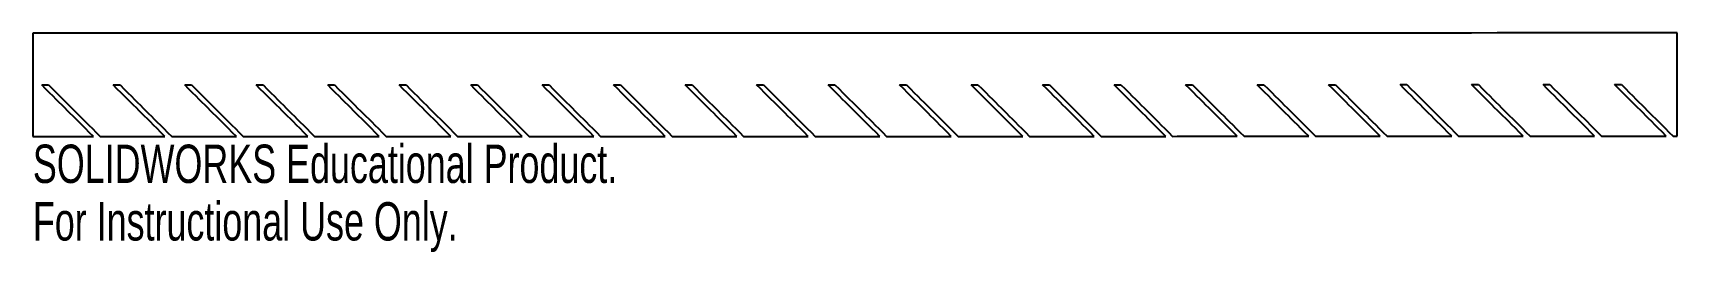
# Model space of a CAD drawing. Header units: millimetres. Extents: x 0 to 207, y -15 to 13.
import ezdxf

# ---------------------------------------------------------------- set-up
doc = ezdxf.new("R2010")
doc.units = ezdxf.units.MM
doc.styles.add('SLDTEXTSTYLE0', font='TXT', dxfattribs={"width": 0.7})

msp = doc.modelspace()

# ---------------------------------------------------------------- linework, layer by layer
at = {"color": 7, "linetype": 'Continuous', "lineweight": 25}
for points in [[(207.32, 13.05), (138.14, 13.02), (69.83, 13), (0, 13)], [(0, 13), (0, 8.67), (0, 4.33), (0, 0)], [(207.33, 0.05), (207.33, 2.12), (207.32, 6.45), (207.32, 13.05)], [(7.63, 0), (4.74, 2.9), (4.01, 3.61), (1.12, 6.5)], [(1.12, 6.5), (1.41, 6.5), (1.69, 6.5), (1.98, 6.5)], [(1.98, 6.5), (4.87, 3.6), (5.6, 2.89), (8.49, 0)], [(16.64, 0), (13.76, 2.9), (13.02, 3.61), (10.13, 6.5)], [(10.13, 6.5), (10.42, 6.5), (10.71, 6.5), (11, 6.5)], [(11, 6.5), (13.88, 3.6), (14.62, 2.89), (17.51, 0)], [(25.66, 0), (22.77, 2.9), (22.04, 3.61), (19.15, 6.5)], [(19.15, 6.5), (19.44, 6.5), (19.72, 6.5), (20.01, 6.5)], [(20.01, 6.5), (22.9, 3.6), (23.63, 2.89), (26.52, 0)], [(34.67, 0), (31.79, 2.9), (31.05, 3.61), (28.16, 6.5)], [(28.16, 6.5), (28.45, 6.5), (28.74, 6.5), (29.03, 6.5)], [(29.03, 6.5), (31.91, 3.6), (32.65, 2.89), (35.53, 0)], [(43.68, 0), (40.8, 2.9), (40.06, 3.61), (37.18, 6.5)], [(37.18, 6.5), (37.46, 6.5), (37.75, 6.5), (38.04, 6.5)], [(38.04, 6.5), (40.92, 3.6), (41.66, 2.9), (44.55, 0)], [(52.7, 0), (49.82, 2.9), (49.08, 3.61), (46.19, 6.5)], [(46.19, 6.5), (46.48, 6.5), (46.77, 6.5), (47.05, 6.5)], [(47.05, 6.5), (49.94, 3.6), (50.68, 2.9), (53.56, 0)], [(61.71, 0), (58.83, 2.9), (58.09, 3.61), (55.21, 6.5)], [(55.21, 6.5), (55.49, 6.5), (55.78, 6.5), (56.07, 6.5)], [(56.07, 6.5), (58.95, 3.61), (59.69, 2.9), (62.58, 0)], [(70.73, 0.01), (67.84, 2.9), (67.11, 3.61), (64.22, 6.5)], [(64.22, 6.5), (64.51, 6.5), (64.8, 6.5), (65.08, 6.5)], [(65.08, 6.5), (67.97, 3.61), (68.7, 2.9), (71.59, 0.01)], [(79.74, 0.01), (76.86, 2.9), (76.12, 3.61), (73.23, 6.51)], [(73.23, 6.51), (73.52, 6.51), (73.81, 6.51), (74.1, 6.51)], [(74.1, 6.51), (76.98, 3.61), (77.72, 2.9), (80.61, 0.01)], [(88.76, 0.01), (85.87, 2.91), (85.14, 3.61), (82.25, 6.51)], [(82.25, 6.51), (82.54, 6.51), (82.82, 6.51), (83.11, 6.51)], [(83.11, 6.51), (86, 3.61), (86.73, 2.9), (89.62, 0.01)], [(97.77, 0.01), (94.89, 2.91), (94.15, 3.62), (91.26, 6.51)], [(91.26, 6.51), (91.55, 6.51), (91.84, 6.51), (92.13, 6.51)], [(92.13, 6.51), (95.01, 3.61), (95.75, 2.9), (98.64, 0.01)], [(106.79, 0.01), (103.9, 2.91), (103.16, 3.62), (100.28, 6.51)], [(100.28, 6.51), (100.56, 6.51), (100.85, 6.51), (101.14, 6.51)], [(101.14, 6.51), (104.03, 3.62), (104.76, 2.91), (107.65, 0.01)], [(115.8, 0.02), (112.92, 2.91), (112.18, 3.62), (109.29, 6.51)], [(109.29, 6.51), (109.58, 6.51), (109.87, 6.51), (110.15, 6.51)], [(110.15, 6.51), (113.04, 3.62), (113.78, 2.91), (116.66, 0.02)], [(124.81, 0.02), (121.93, 2.91), (121.19, 3.62), (118.31, 6.52)], [(118.31, 6.52), (118.59, 6.52), (118.88, 6.52), (119.17, 6.52)], [(119.17, 6.52), (122.05, 3.62), (122.79, 2.91), (125.68, 0.02)], [(133.83, 0.02), (130.94, 2.92), (130.21, 3.63), (127.32, 6.52)], [(127.32, 6.52), (127.61, 6.52), (127.9, 6.52), (128.18, 6.52)], [(128.18, 6.52), (131.07, 3.62), (131.81, 2.91), (134.69, 0.02)], [(142.84, 0.02), (139.96, 2.92), (139.22, 3.63), (136.33, 6.52)], [(136.33, 6.52), (136.62, 6.52), (136.91, 6.52), (137.2, 6.52)], [(137.2, 6.52), (140.08, 3.63), (140.82, 2.92), (143.71, 0.02)], [(145.35, 6.52), (145.64, 6.53), (145.92, 6.53), (146.21, 6.53)], [(151.86, 0.03), (148.97, 2.92), (148.24, 3.63), (145.35, 6.52)], [(146.21, 6.53), (149.1, 3.63), (149.83, 2.92), (152.72, 0.03)], [(160.87, 0.03), (157.99, 2.93), (157.25, 3.64), (154.36, 6.53)], [(154.36, 6.53), (154.65, 6.53), (154.94, 6.53), (155.23, 6.53)], [(155.23, 6.53), (158.11, 3.63), (158.85, 2.92), (161.74, 0.03)], [(169.89, 0.03), (167, 2.93), (166.27, 3.64), (163.38, 6.53)], [(163.38, 6.53), (163.66, 6.53), (163.95, 6.53), (164.24, 6.53)], [(164.24, 6.53), (167.13, 3.64), (167.86, 2.93), (170.75, 0.03)], [(178.9, 0.04), (176.02, 2.93), (175.28, 3.64), (172.39, 6.54)], [(172.39, 6.54), (172.68, 6.54), (172.97, 6.54), (173.25, 6.54)], [(173.25, 6.54), (176.14, 3.64), (176.88, 2.93), (179.77, 0.04)], [(187.92, 0.04), (185.03, 2.94), (184.29, 3.65), (181.41, 6.54)], [(181.41, 6.54), (181.69, 6.54), (181.98, 6.54), (182.27, 6.54)], [(182.27, 6.54), (185.15, 3.64), (185.89, 2.94), (188.78, 0.04)], [(196.93, 0.05), (194.05, 2.94), (193.31, 3.65), (190.42, 6.54)], [(190.42, 6.54), (190.71, 6.54), (191, 6.54), (191.28, 6.54)], [(191.28, 6.54), (194.17, 3.65), (194.91, 2.94), (197.79, 0.05)], [(205.95, 0.05), (203.06, 2.95), (202.32, 3.66), (199.43, 6.55)], [(199.43, 6.55), (199.72, 6.55), (200.01, 6.55), (200.3, 6.55)], [(200.3, 6.55), (203.18, 3.65), (203.92, 2.94), (206.81, 0.05)], [(0, 0), (4.55, 0), (7.09, 0), (7.63, 0)], [(17.51, 0), (20.62, 0), (23.34, 0), (25.66, 0)], [(26.52, 0), (29.63, 0), (32.35, 0), (34.67, 0)], [(35.53, 0), (38.65, 0), (41.36, 0), (43.68, 0)], [(44.55, 0), (48.06, 0), (50.57, 0), (52.7, 0)], [(53.56, 0), (56.37, 0), (59.08, 0), (61.71, 0)], [(62.58, 0), (65.65, 0), (68.37, 0), (70.73, 0.01)], [(71.59, 0.01), (74.67, 0.01), (77.38, 0.01), (79.74, 0.01)], [(80.61, 0.01), (83.68, 0.01), (86.4, 0.01), (88.76, 0.01)], [(89.62, 0.01), (92.7, 0.01), (95.41, 0.01), (97.77, 0.01)], [(98.64, 0.01), (101.71, 0.01), (104.43, 0.01), (106.79, 0.01)], [(107.65, 0.01), (110.72, 0.01), (113.44, 0.01), (115.8, 0.02)], [(116.66, 0.02), (119.74, 0.02), (122.46, 0.02), (124.81, 0.02)], [(125.68, 0.02), (128.75, 0.02), (131.47, 0.02), (133.83, 0.02)], [(134.69, 0.02), (137.77, 0.02), (140.49, 0.02), (142.84, 0.02)], [(143.71, 0.02), (146.78, 0.03), (149.5, 0.03), (151.86, 0.03)], [(152.72, 0.03), (155.8, 0.03), (158.51, 0.03), (160.87, 0.03)], [(161.74, 0.03), (164.81, 0.03), (167.53, 0.03), (169.89, 0.03)], [(170.75, 0.03), (173.83, 0.04), (176.54, 0.04), (178.9, 0.04)], [(179.77, 0.04), (182.84, 0.04), (185.56, 0.04), (187.92, 0.04)], [(188.78, 0.04), (191.85, 0.04), (194.57, 0.05), (196.93, 0.05)], [(197.79, 0.05), (202.67, 0.05), (201.94, 0.05), (205.95, 0.05)], [(206.81, 0.05), (206.98, 0.05), (207.15, 0.05), (207.33, 0.05)], [(8.49, 0), (11.6, 0), (14.32, 0), (16.64, 0)]]:
    msp.add_open_spline(points, degree=3, dxfattribs=at)

# ---------------------------------------------------------------- texts
at = {"color": 7, "linetype": 'Continuous', "char_height": 4.8336, "attachment_point": 1, "style": 'SLDTEXTSTYLE0'}
for s, insert in [('SOLIDWORKS Educational Product.', (0, -1.02)), ('For Instructional Use Only.', (0, -8.27))]:
    msp.add_mtext(s, dxfattribs=dict(at, insert=insert))

doc.saveas('drawing.dxf')
